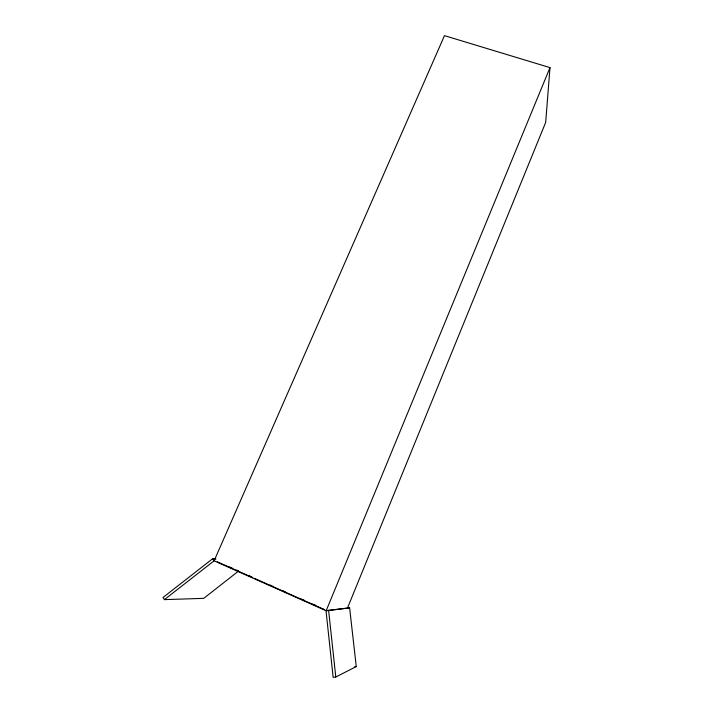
<?xml version="1.0" encoding="UTF-8"?>
<svg xmlns="http://www.w3.org/2000/svg" width="713" height="713" viewBox="0 0 713 713"><rect width="100%" height="100%" fill="white"/><g stroke="black" fill="none" stroke-linecap="round" stroke-linejoin="round"><path stroke-width="1.07" d="M215.95 559.037L212.688 558.707L163.01 597.485L164.409 599.624L214.123 560.81L444.484 35.65L549.99 67.619L545.668 122.44L347.427 608.162L327.214 610.622M549.99 67.619L326.153 610.756L214.123 560.81L212.688 558.707M238.178 571.38L203.722 598.35L164.409 599.624M335.787 677.02L356.259 666.548L349.611 607.806L326.019 610.693L333.14 677.35L335.787 677.02L328.613 610.355M347.311 608.109L349.611 607.806M354.709 666.744L356.259 666.548M322.338 608.644L322.829 608.599M229.434 566.969L232.483 568.332M236.538 570.142L238.57 571.042M248.721 575.569L251.769 576.924M270.04 585.07L272.072 585.97M282.223 590.498L285.271 591.852M301.51 599.098L304.558 600.453M312.677 604.071L315.725 605.426M217.296 561.826L252.812 577.655M254.791 578.537L324.718 609.713"/></g></svg>
